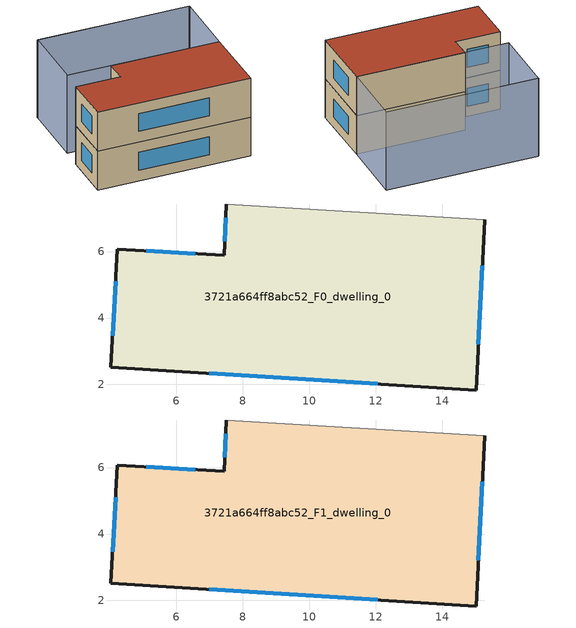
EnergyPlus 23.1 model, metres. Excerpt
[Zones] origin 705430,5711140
3721a664ff8abc52_F0_dwelling_0
 floor ground (EU_floor_Construction): 15.27,6.96 15.02,1.83 4.03,2.51 4.22,6.07 7.44,5.89 7.51,7.43 z0
 wall outside (EU_wall_Construction): 7.51,7.43 7.44,5.89 4.22,6.07 4.03,2.51 15.02,1.83 15.27,6.96 z0:3
 wall adiabatic (EU_wall_Construction): 15.27,6.96 7.51,7.43 z0:3
 window (EU_Window_Construction): 15.09,3.22 15.2,5.57 / 6.99,2.33 12.06,2.02 / 4.17,5.11 4.08,3.47 / 6.57,5.94 5.09,6.02 / 7.49,7.02 7.45,6.31 z0.81:2.19
3721a664ff8abc52_F1_dwelling_0
 floor to 3721a664ff8abc52_F0_dwelling_0 (EU_floor_Construction): 15.27,6.96 15.02,1.83 4.03,2.51 4.22,6.07 7.44,5.89 7.5,7.43 z3
 wall outside (EU_wall_Construction): 7.51,7.43 7.44,5.89 4.22,6.07 4.03,2.51 15.02,1.83 15.27,6.96 z3:6
 wall adiabatic (EU_wall_Construction): 15.27,6.96 7.51,7.43 z3:6
 window (EU_Window_Construction): 15.09,3.22 15.2,5.57 / 6.99,2.33 12.06,2.02 / 4.17,5.11 4.08,3.47 / 6.57,5.94 5.09,6.02 / 7.49,7.02 7.45,6.31 z3.81:5.19
 roof outside (EU_roof_Construction): 15.02,1.83 15.27,6.96 7.51,7.43 7.44,5.89 4.22,6.07 4.03,2.51 z6
shading: 15.52,11.89 4.62,12.53 / 4.65,12.54 15.57,11.88 / 15.57,11.88 15.27,6.96 / 15.27,6.96 4.35,7.61 / 4.35,7.61 4.65,12.54 z0:6
[Building]
EU S2 Campaign: North Axis=0; Terrain=City; Solar Distribution=FullExterior
[Site:Location]
London: Latitude=51.5; Longitude=-0.5; Time Zone=0; Elevation=25
[SizingPeriod:WeatherFileDays]
AnnualSizingPeriod: Begin Month=1; Begin Day of Month=1; End Month=12; End Day of Month=31; Day of Week for Start Day=Monday; Use Weather File Daylight Saving Period=No; Use Weather File Rain and Snow Indicators=No
[MATERIAL]
EU_InternalMass_Material: Roughness=MediumRough; Thickness=0.1; Conductivity=1; Density=1800; Specific Heat=900; Thermal Absorptance=0.9; Solar Absorptance=0.7; Visible Absorptance=0.7
[MATERIAL:NOMASS] Roughness=MediumRough; Thermal Absorptance=0.9; Solar Absorptance=0.7; Visible Absorptance=0.7
Name | Thermal Resistance
EU_wall_NoMass | 0.555556
EU_roof_NoMass | 0.510204
EU_floor_NoMass | 1.68919
[WINDOWMATERIAL:SIMPLEGLAZINGSYSTEM]
EU_Window_SimpleGlazing: UFactor=3.96; Solar Heat Gain Coefficient=0.85; Visible Transmittance=0.85
[CONSTRUCTION]
EU_wall_Construction: EU_wall_NoMass
EU_roof_Construction: EU_roof_NoMass
EU_floor_Construction: EU_floor_NoMass
EU_Window_Construction: EU_Window_SimpleGlazing
EU_InternalMass_Construction: EU_InternalMass_Material
[ZONE] Type=1; Multiplier=1; Ceiling Height=autocalculate; Floor Area=autocalculate; Part of Total Floor Area=Yes
Name | Volume
3721a664ff8abc52_F0_dwelling_0 | 154.165
3721a664ff8abc52_F1_dwelling_0 | 154.164
[INTERNALMASS] Construction=EU_InternalMass_Construction; Surface Area=51.3882
Name | Zone or ZoneList
3721a664ff8abc52_F0_dwelling_0_EU_InternalMass | 3721a664ff8abc52_F0_dwelling_0
3721a664ff8abc52_F1_dwelling_0_EU_InternalMass | 3721a664ff8abc52_F1_dwelling_0
[OTHEREQUIPMENT] Fuel Type=Electricity; Design Level Calculation Method=Watts/Area; Power per Zone Floor Area=1; Fraction Latent=0; Fraction Radiant=0; Fraction Lost=0; Carbon Dioxide Generation Rate=0; EndUse Subcategory=EU_Step8_InternalGains
Name | Zone or ZoneList or Space or SpaceList | Schedule
EU_Step8_InternalGain_3721a664ff8abc52_F0_dwelling_0_f000 | 3721a664ff8abc52_F0_dwelling_0 | EU_Step8_GainSchedule_3721a664ff8abc52_F0_dwelling_0_f000
EU_Step8_InternalGain_3721a664ff8abc52_F1_dwelling_0_f000 | 3721a664ff8abc52_F1_dwelling_0 | EU_Step8_GainSchedule_3721a664ff8abc52_F1_dwelling_0_f000
[ZONEVENTILATION:DESIGNFLOWRATE] Schedule=EU_AlwaysOn; Design Flow Rate Calculation Method=AirChanges/Hour; Air Changes per Hour=0.48; Ventilation Type=Natural; Fan Pressure Rise=0; Fan Total Efficiency=1; Constant Term Coefficient=1; Temperature Term Coefficient=0; Velocity Term Coefficient=0; Velocity Squared Term Coefficient=0; Minimum Indoor Temperature=-100; Maximum Indoor Temperature=100; Delta Temperature=-100; Minimum Outdoor Temperature=-100; Maximum Outdoor Temperature=100; Maximum Wind Speed=40
Name | Zone or ZoneList or Space or SpaceList
EU_ConstantAir_3721a664ff8abc52_F0_dwelling_0 | 3721a664ff8abc52_F0_dwelling_0
EU_ConstantAir_3721a664ff8abc52_F1_dwelling_0 | 3721a664ff8abc52_F1_dwelling_0
[HVACTEMPLATE:THERMOSTAT] Constant Heating Setpoint=20; Constant Cooling Setpoint=50
EU_HeatOnly_3721a664ff8abc52_F0_dwelling_0; EU_HeatOnly_3721a664ff8abc52_F1_dwelling_0
[HVACTEMPLATE:ZONE:IDEALLOADSAIRSYSTEM] System Availability Schedule=EU_AlwaysOn; Maximum Heating Supply Air Temperature=50; Minimum Cooling Supply Air Temperature=13; Maximum Heating Supply Air Humidity Ratio=0.0156; Minimum Cooling Supply Air Humidity Ratio=0.0077; Heating Limit=NoLimit; Cooling Limit=NoLimit; Heating Availability Schedule=EU_AlwaysOn; Cooling Availability Schedule=EU_CoolingOff; Dehumidification Control Type=ConstantSensibleHeatRatio; Cooling Sensible Heat Ratio=0.7; Dehumidification Setpoint=60; Humidification Control Type=None; Humidification Setpoint=30; Outdoor Air Method=None; Outdoor Air Flow Rate per Person=0.00944; Outdoor Air Flow Rate per Zone Floor Area=0; Outdoor Air Flow Rate per Zone=0; Demand Controlled Ventilation Type=None; Outdoor Air Economizer Type=NoEconomizer; Heat Recovery Type=None; Sensible Heat Recovery Effectiveness=0.7; Latent Heat Recovery Effectiveness=0.65
Name | Template Thermostat
3721a664ff8abc52_F0_dwelling_0 | EU_HeatOnly_3721a664ff8abc52_F0_dwelling_0
3721a664ff8abc52_F1_dwelling_0 | EU_HeatOnly_3721a664ff8abc52_F1_dwelling_0
[SIZING:ZONE] Zone Cooling Design Supply Air Temperature Input Method=SupplyAirTemperature; Zone Cooling Design Supply Air Temperature=13; Zone Heating Design Supply Air Temperature Input Method=SupplyAirTemperature; Zone Heating Design Supply Air Temperature=50; Zone Cooling Design Supply Air Humidity Ratio=0.008; Zone Heating Design Supply Air Humidity Ratio=0.008; Cooling Design Air Flow Method=DesignDay; Cooling Design Air Flow Rate=0; Cooling Minimum Air Flow per Zone Floor Area=0.000762; Cooling Minimum Air Flow=0; Cooling Minimum Air Flow Fraction=0.2; Heating Design Air Flow Method=DesignDay; Heating Design Air Flow Rate=0; Heating Maximum Air Flow per Zone Floor Area=0.002032; Heating Maximum Air Flow=0.141576; Heating Maximum Air Flow Fraction=0.3; Account for Dedicated Outdoor Air System=No; Dedicated Outdoor Air System Control Strategy=NeutralSupplyAir; Dedicated Outdoor Air Low Setpoint Temperature for Design=autosize; Dedicated Outdoor Air High Setpoint Temperature for Design=autosize; Zone Load Sizing Method=Sensible Load Only No Latent Load; Zone Latent Cooling Design Supply Air Humidity Ratio Input Method=HumidityRatioDifference; Zone Cooling Design Supply Air Humidity Ratio Difference=0.005; Zone Latent Heating Design Supply Air Humidity Ratio Input Method=HumidityRatioDifference; Zone Humidification Design Supply Air Humidity Ratio Difference=0.005
3721a664ff8abc52_F0_dwelling_0; 3721a664ff8abc52_F1_dwelling_0
[SCHEDULE:CONSTANT]
Name | Hourly Value
EU_AlwaysOn | 1
EU_CoolingOff | 0
[SCHEDULE:FILE] Column Number=1; Rows to Skip at Top=0; Number of Hours of Data=8760; Column Separator=Comma; Interpolate to Timestep=No; Minutes per Item=60; Adjust Schedule for Daylight Savings=Yes
Name | File
EU_Step8_GainSchedule_3721a664ff8abc52_F0_dwelling_0_f000 | ../../schedules/3721a664ff8abc52/3721a664ff8abc52_F0_dwelling_0_f000_gain.csv
EU_Step8_GainSchedule_3721a664ff8abc52_F1_dwelling_0_f000 | ../../schedules/3721a664ff8abc52/3721a664ff8abc52_F1_dwelling_0_f000_gain.csv
